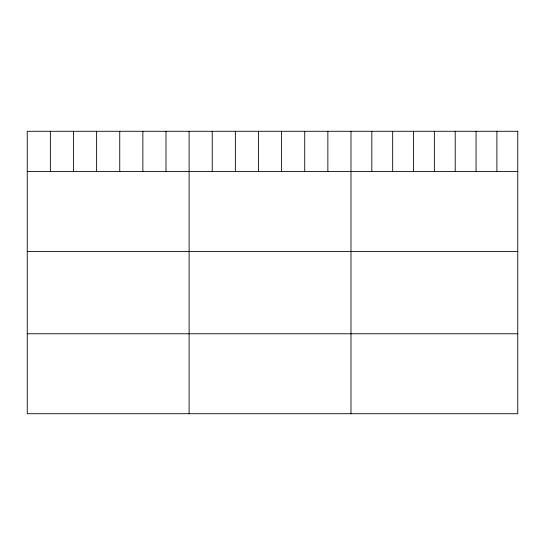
<?xml version="1.0" encoding="UTF-8"?>
<svg xmlns="http://www.w3.org/2000/svg" width="545" height="545" viewBox="0 0 545 545"><rect width="100%" height="100%" fill="white"/><g stroke="black" fill="none" stroke-linecap="round" stroke-linejoin="round"><path stroke-width="0.82" d="M27.25 171.464L517.75 171.464M27.25 251.409L517.75 251.409M27.25 333.772L517.75 333.772M496.904 131.284L496.904 171.464M476.058 131.284L476.058 171.464M455.211 131.284L455.211 171.464M434.365 131.284L434.365 171.464M413.519 131.284L413.519 171.464M392.673 131.284L392.673 171.464M371.826 131.284L371.826 171.464M350.98 131.284L350.98 413.716M327.858 131.284L327.858 171.464M304.73 131.284L304.73 171.464M281.608 131.284L281.608 171.464M258.487 131.284L258.487 171.464M235.365 131.284L235.365 171.464M212.237 131.284L212.237 171.464M189.115 131.284L189.115 413.716M165.993 131.284L165.993 171.464M142.865 131.284L142.865 171.464M119.743 131.284L119.743 171.464M96.622 131.284L96.622 171.464M73.5 131.284L73.5 171.464M50.372 131.284L50.372 171.464M517.75 131.284L27.25 131.284L27.25 413.716L517.75 413.716L517.75 131.284"/></g></svg>
